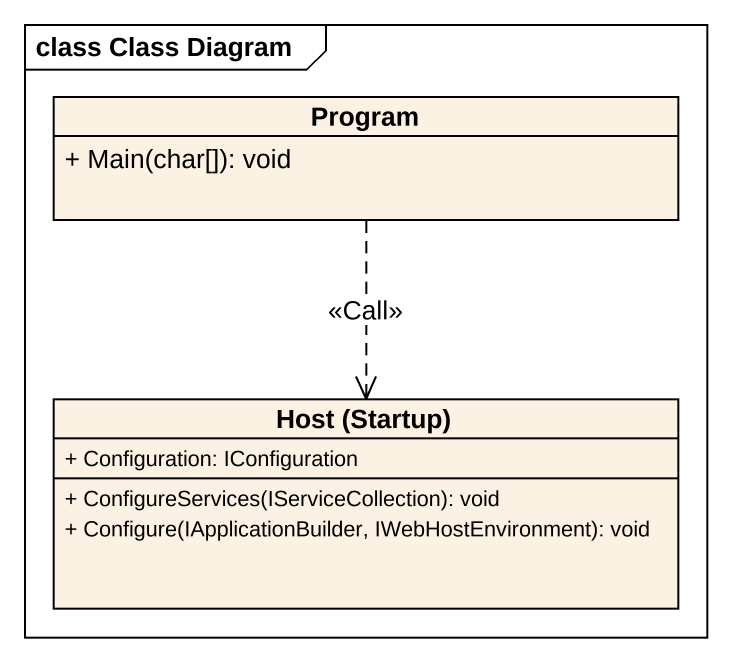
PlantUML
@startuml
mainframe class Class Diagram
hide circle
hide empty members
skinparam classAttributeIconSize 0
class Program {
  + Main(char[]): void
}
class "Host (Startup)" as Host_Startup {
  + Configuration: IConfiguration
  + ConfigureServices(IServiceCollection): void
  + Configure(IApplicationBuilder, IWebHostEnvironment): void
}
Program ..> Host_Startup : <<Call>>
@enduml
